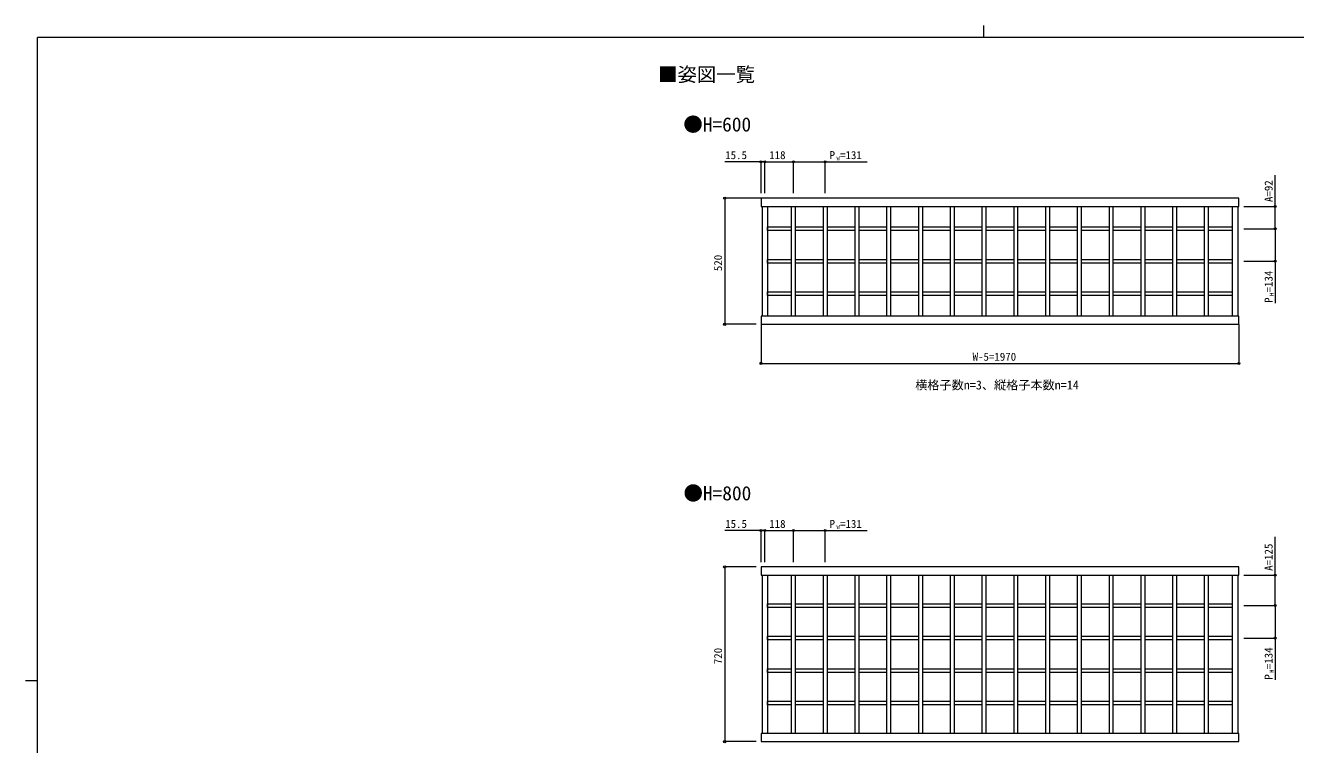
# Model space of a CAD drawing. Units: millimetres, scale not verified. Extents: x -3890 to 4140, y -2825 to 2898.
# Drawn here: x -3890 to 1347, y -67 to 2898 of the extents above; entities that cross this region are included whole.
import ezdxf
from ezdxf.enums import TextEntityAlignment as Align

# ---------------------------------------------------------------- set-up
doc = ezdxf.new("R2010")
doc.units = ezdxf.units.MM
doc.header["$LTSCALE"] = 10
for name, color, linetype, lineweight in [('0-1_USER1', 3, 'Continuous', 18), ('0-2_YKK_ZWAK', 4, 'Continuous', 9), ('0-4_YKK_12', 6, 'Continuous', 9)]:
    doc.layers.add(name, color=color, linetype=linetype, lineweight=lineweight)
doc.layers.add('0-3_YKK_11', color=3, linetype='Continuous')
doc.styles.add('ＭＳ ゴシック', font='')
doc.styles.get('ＭＳ ゴシック').set_extended_font_data('MS Gothic')

msp = doc.modelspace()

# ---------------------------------------------------------------- linework, layer by layer
at = {"layer": '0-1_USER1'}
for p, q in [((60.01, 2897.5), (60.01, 2847.5)), ((3960.01, 2847.5), (-3839.99, 2847.5)), ((-3839.99, -2452.5), (-3839.99, 2847.5)), ((-3889.99, 197.5), (-3839.99, 197.5))]:
    msp.add_line(p, q, dxfattribs=at)
at = {"layer": '0-2_YKK_ZWAK'}
for p, q in [((-852.93, 2151.54), (-852.93, 1699.54)), ((-829.93, 2151.54), (-829.93, 1699.54)), ((1086.07, 2151.54), (1086.07, 1699.54)), ((1109.07, 2151.54), (1109.07, 1699.54)), ((-829.93, 2067.04), (-730.93, 2067.04)), ((-715.93, 2067.04), (-599.93, 2067.04)), ((-599.93, 2052.04), (-715.93, 2052.04)), ((-584.93, 2067.04), (-468.93, 2067.04)), ((-468.93, 2052.04), (-584.93, 2052.04)), ((-453.93, 2067.04), (-337.93, 2067.04)), ((-337.93, 2052.04), (-453.93, 2052.04)), ((-322.93, 2067.04), (-206.93, 2067.04)), ((-206.93, 2052.04), (-322.93, 2052.04)), ((-191.93, 2067.04), (-75.93, 2067.04)), ((-75.93, 2052.04), (-191.93, 2052.04)), ((-60.93, 2067.04), (55.07, 2067.04)), ((55.07, 2052.04), (-60.93, 2052.04)), ((70.07, 2067.04), (186.07, 2067.04)), ((186.07, 2052.04), (70.07, 2052.04)), ((201.07, 2067.04), (317.07, 2067.04)), ((317.07, 2052.04), (201.07, 2052.04)), ((332.07, 2067.04), (448.07, 2067.04)), ((448.07, 2052.04), (332.07, 2052.04)), ((463.07, 2067.04), (579.07, 2067.04)), ((579.07, 2052.04), (463.07, 2052.04)), ((594.07, 2067.04), (710.07, 2067.04)), ((710.07, 2052.04), (594.07, 2052.04)), ((725.07, 2067.04), (841.07, 2067.04)), ((841.07, 2052.04), (725.07, 2052.04)), ((856.07, 2067.04), (972.07, 2067.04)), ((972.07, 2052.04), (856.07, 2052.04)), ((987.07, 2067.04), (1086.07, 2067.04)), ((1086.07, 2052.04), (987.07, 2052.04)), ((1086.07, 2067.04), (1086.07, 2052.04)), ((-829.93, 1933.04), (-730.93, 1933.04)), ((-715.93, 1933.04), (-599.93, 1933.04)), ((-599.93, 1918.04), (-715.93, 1918.04)), ((-584.93, 1933.04), (-468.93, 1933.04)), ((-468.93, 1918.04), (-584.93, 1918.04)), ((-453.93, 1933.04), (-337.93, 1933.04)), ((-337.93, 1918.04), (-453.93, 1918.04)), ((-322.93, 1933.04), (-206.93, 1933.04)), ((-206.93, 1918.04), (-322.93, 1918.04)), ((-191.93, 1933.04), (-75.93, 1933.04)), ((-75.93, 1918.04), (-191.93, 1918.04)), ((-60.93, 1933.04), (55.07, 1933.04)), ((55.07, 1918.04), (-60.93, 1918.04)), ((70.07, 1933.04), (186.07, 1933.04)), ((186.07, 1918.04), (70.07, 1918.04)), ((201.07, 1933.04), (317.07, 1933.04)), ((317.07, 1918.04), (201.07, 1918.04)), ((332.07, 1933.04), (448.07, 1933.04)), ((448.07, 1918.04), (332.07, 1918.04)), ((463.07, 1933.04), (579.07, 1933.04)), ((579.07, 1918.04), (463.07, 1918.04)), ((594.07, 1933.04), (710.07, 1933.04)), ((710.07, 1918.04), (594.07, 1918.04)), ((725.07, 1933.04), (841.07, 1933.04)), ((841.07, 1918.04), (725.07, 1918.04)), ((856.07, 1933.04), (972.07, 1933.04)), ((972.07, 1918.04), (856.07, 1918.04)), ((987.07, 1933.04), (1086.07, 1933.04)), ((1086.07, 1918.04), (987.07, 1918.04)), ((1086.07, 1933.04), (1086.07, 1918.04)), ((-829.93, 1799.04), (-730.93, 1799.04)), ((-715.93, 1799.04), (-599.93, 1799.04)), ((-599.93, 1784.04), (-715.93, 1784.04)), ((-584.93, 1799.04), (-468.93, 1799.04)), ((-468.93, 1784.04), (-584.93, 1784.04)), ((-453.93, 1799.04), (-337.93, 1799.04)), ((-337.93, 1784.04), (-453.93, 1784.04)), ((-322.93, 1799.04), (-206.93, 1799.04)), ((-206.93, 1784.04), (-322.93, 1784.04)), ((-191.93, 1799.04), (-75.93, 1799.04)), ((-75.93, 1784.04), (-191.93, 1784.04)), ((-60.93, 1799.04), (55.07, 1799.04)), ((55.07, 1784.04), (-60.93, 1784.04)), ((70.07, 1799.04), (186.07, 1799.04)), ((186.07, 1784.04), (70.07, 1784.04)), ((201.07, 1799.04), (317.07, 1799.04)), ((317.07, 1784.04), (201.07, 1784.04)), ((332.07, 1799.04), (448.07, 1799.04)), ((448.07, 1784.04), (332.07, 1784.04)), ((463.07, 1799.04), (579.07, 1799.04)), ((579.07, 1784.04), (463.07, 1784.04)), ((594.07, 1799.04), (710.07, 1799.04)), ((710.07, 1784.04), (594.07, 1784.04)), ((725.07, 1799.04), (841.07, 1799.04)), ((841.07, 1784.04), (725.07, 1784.04)), ((856.07, 1799.04), (972.07, 1799.04)), ((972.07, 1784.04), (856.07, 1784.04)), ((987.07, 1799.04), (1086.07, 1799.04)), ((1086.07, 1784.04), (987.07, 1784.04)), ((1086.07, 1799.04), (1086.07, 1784.04)), ((-852.93, 631.54), (-852.93, -20.46)), ((-829.93, 631.54), (-829.93, -20.46)), ((1086.07, 631.54), (1086.07, -20.46)), ((1109.07, 631.54), (1109.07, -20.46)), ((-829.93, 514.04), (-730.93, 514.04)), ((-715.93, 514.04), (-599.93, 514.04)), ((-599.93, 499.04), (-715.93, 499.04)), ((-584.93, 514.04), (-468.93, 514.04)), ((-468.93, 499.04), (-584.93, 499.04)), ((-453.93, 514.04), (-337.93, 514.04)), ((-337.93, 499.04), (-453.93, 499.04)), ((-322.93, 514.04), (-206.93, 514.04)), ((-206.93, 499.04), (-322.93, 499.04)), ((-191.93, 514.04), (-75.93, 514.04)), ((-75.93, 499.04), (-191.93, 499.04)), ((-60.93, 514.04), (55.07, 514.04)), ((55.07, 499.04), (-60.93, 499.04)), ((70.07, 514.04), (186.07, 514.04)), ((186.07, 499.04), (70.07, 499.04)), ((201.07, 514.04), (317.07, 514.04)), ((317.07, 499.04), (201.07, 499.04)), ((332.07, 514.04), (448.07, 514.04)), ((448.07, 499.04), (332.07, 499.04)), ((463.07, 514.04), (579.07, 514.04)), ((579.07, 499.04), (463.07, 499.04)), ((594.07, 514.04), (710.07, 514.04)), ((710.07, 499.04), (594.07, 499.04)), ((725.07, 514.04), (841.07, 514.04)), ((841.07, 499.04), (725.07, 499.04)), ((856.07, 514.04), (972.07, 514.04)), ((972.07, 499.04), (856.07, 499.04)), ((987.07, 514.04), (1086.07, 514.04)), ((1086.07, 499.04), (987.07, 499.04)), ((1086.07, 511.54), (1086.07, 501.54)), ((1086.07, 446.04), (1086.07, 436.04)), ((-829.93, 380.04), (-730.93, 380.04)), ((-715.93, 380.04), (-599.93, 380.04)), ((-584.93, 380.04), (-468.93, 380.04)), ((-453.93, 380.04), (-337.93, 380.04)), ((-322.93, 380.04), (-206.93, 380.04)), ((-191.93, 380.04), (-75.93, 380.04)), ((-60.93, 380.04), (55.07, 380.04)), ((70.07, 380.04), (186.07, 380.04)), ((201.07, 380.04), (317.07, 380.04)), ((332.07, 380.04), (448.07, 380.04)), ((463.07, 380.04), (579.07, 380.04)), ((594.07, 380.04), (710.07, 380.04)), ((725.07, 380.04), (841.07, 380.04)), ((856.07, 380.04), (972.07, 380.04)), ((987.07, 380.04), (1086.07, 380.04)), ((1086.07, 377.54), (1086.07, 367.54)), ((-599.93, 365.04), (-715.93, 365.04)), ((-468.93, 365.04), (-584.93, 365.04)), ((-337.93, 365.04), (-453.93, 365.04)), ((-206.93, 365.04), (-322.93, 365.04)), ((-75.93, 365.04), (-191.93, 365.04)), ((55.07, 365.04), (-60.93, 365.04)), ((186.07, 365.04), (70.07, 365.04)), ((317.07, 365.04), (201.07, 365.04)), ((448.07, 365.04), (332.07, 365.04)), ((579.07, 365.04), (463.07, 365.04)), ((710.07, 365.04), (594.07, 365.04)), ((841.07, 365.04), (725.07, 365.04)), ((972.07, 365.04), (856.07, 365.04)), ((1086.07, 365.04), (987.07, 365.04)), ((1086.07, 312.04), (1086.07, 302.04)), ((-829.93, 246.04), (-730.93, 246.04)), ((-715.93, 246.04), (-599.93, 246.04)), ((-599.93, 231.04), (-715.93, 231.04)), ((-584.93, 246.04), (-468.93, 246.04)), ((-468.93, 231.04), (-584.93, 231.04)), ((-453.93, 246.04), (-337.93, 246.04)), ((-337.93, 231.04), (-453.93, 231.04)), ((-322.93, 246.04), (-206.93, 246.04)), ((-206.93, 231.04), (-322.93, 231.04)), ((-191.93, 246.04), (-75.93, 246.04)), ((-75.93, 231.04), (-191.93, 231.04)), ((-60.93, 246.04), (55.07, 246.04)), ((55.07, 231.04), (-60.93, 231.04)), ((70.07, 246.04), (186.07, 246.04)), ((186.07, 231.04), (70.07, 231.04)), ((201.07, 246.04), (317.07, 246.04)), ((317.07, 231.04), (201.07, 231.04)), ((332.07, 246.04), (448.07, 246.04)), ((448.07, 231.04), (332.07, 231.04)), ((463.07, 246.04), (579.07, 246.04)), ((579.07, 231.04), (463.07, 231.04)), ((594.07, 246.04), (710.07, 246.04)), ((710.07, 231.04), (594.07, 231.04)), ((725.07, 246.04), (841.07, 246.04)), ((841.07, 231.04), (725.07, 231.04)), ((856.07, 246.04), (972.07, 246.04)), ((972.07, 231.04), (856.07, 231.04)), ((987.07, 246.04), (1086.07, 246.04)), ((1086.07, 231.04), (987.07, 231.04)), ((1086.07, 243.54), (1086.07, 233.54)), ((1086.07, 178.04), (1086.07, 168.04)), ((-829.93, 112.04), (-730.93, 112.04)), ((-715.93, 112.04), (-599.93, 112.04)), ((-584.93, 112.04), (-468.93, 112.04)), ((-453.93, 112.04), (-337.93, 112.04)), ((-322.93, 112.04), (-206.93, 112.04)), ((-191.93, 112.04), (-75.93, 112.04)), ((-60.93, 112.04), (55.07, 112.04)), ((70.07, 112.04), (186.07, 112.04)), ((201.07, 112.04), (317.07, 112.04)), ((332.07, 112.04), (448.07, 112.04)), ((463.07, 112.04), (579.07, 112.04)), ((594.07, 112.04), (710.07, 112.04)), ((725.07, 112.04), (841.07, 112.04)), ((856.07, 112.04), (972.07, 112.04)), ((987.07, 112.04), (1086.07, 112.04)), ((1086.07, 109.54), (1086.07, 99.54)), ((-599.93, 97.04), (-715.93, 97.04)), ((-468.93, 97.04), (-584.93, 97.04)), ((-337.93, 97.04), (-453.93, 97.04)), ((-206.93, 97.04), (-322.93, 97.04)), ((-75.93, 97.04), (-191.93, 97.04)), ((55.07, 97.04), (-60.93, 97.04)), ((186.07, 97.04), (70.07, 97.04)), ((317.07, 97.04), (201.07, 97.04)), ((448.07, 97.04), (332.07, 97.04)), ((579.07, 97.04), (463.07, 97.04)), ((710.07, 97.04), (594.07, 97.04)), ((841.07, 97.04), (725.07, 97.04)), ((972.07, 97.04), (856.07, 97.04)), ((1086.07, 97.04), (987.07, 97.04)), ((1086.07, 44.04), (1086.07, 34.04))]:
    msp.add_line(p, q, dxfattribs=at)
for points in [[(-856.93, 2151.54), (1113.07, 2151.54), (1113.07, 2185.54), (-856.93, 2185.54)], [(-715.93, 1699.54), (-730.93, 1699.54), (-730.93, 2151.54), (-715.93, 2151.54)], [(-584.93, 1699.54), (-599.93, 1699.54), (-599.93, 2151.54), (-584.93, 2151.54)], [(-453.93, 1699.54), (-468.93, 1699.54), (-468.93, 2151.54), (-453.93, 2151.54)], [(-322.93, 1699.54), (-337.93, 1699.54), (-337.93, 2151.54), (-322.93, 2151.54)], [(-191.93, 1699.54), (-206.93, 1699.54), (-206.93, 2151.54), (-191.93, 2151.54)], [(-60.93, 1699.54), (-75.93, 1699.54), (-75.93, 2151.54), (-60.93, 2151.54)], [(70.07, 1699.54), (55.07, 1699.54), (55.07, 2151.54), (70.07, 2151.54)], [(201.07, 1699.54), (186.07, 1699.54), (186.07, 2151.54), (201.07, 2151.54)], [(332.07, 1699.54), (317.07, 1699.54), (317.07, 2151.54), (332.07, 2151.54)], [(463.07, 1699.54), (448.07, 1699.54), (448.07, 2151.54), (463.07, 2151.54)], [(594.07, 1699.54), (579.07, 1699.54), (579.07, 2151.54), (594.07, 2151.54)], [(725.07, 1699.54), (710.07, 1699.54), (710.07, 2151.54), (725.07, 2151.54)], [(856.07, 1699.54), (841.07, 1699.54), (841.07, 2151.54), (856.07, 2151.54)], [(987.07, 1699.54), (972.07, 1699.54), (972.07, 2151.54), (987.07, 2151.54)], [(-856.93, 1665.54), (1113.07, 1665.54), (1113.07, 1699.54), (-856.93, 1699.54)], [(-856.93, 631.54), (1113.07, 631.54), (1113.07, 665.54), (-856.93, 665.54)], [(-715.93, -20.46), (-730.93, -20.46), (-730.93, 631.54), (-715.93, 631.54)], [(-584.93, -20.46), (-599.93, -20.46), (-599.93, 631.54), (-584.93, 631.54)], [(-453.93, -20.46), (-468.93, -20.46), (-468.93, 631.54), (-453.93, 631.54)], [(-322.93, -20.46), (-337.93, -20.46), (-337.93, 631.54), (-322.93, 631.54)], [(-191.93, -20.46), (-206.93, -20.46), (-206.93, 631.54), (-191.93, 631.54)], [(-60.93, -20.46), (-75.93, -20.46), (-75.93, 631.54), (-60.93, 631.54)], [(70.07, -20.46), (55.07, -20.46), (55.07, 631.54), (70.07, 631.54)], [(201.07, -20.46), (186.07, -20.46), (186.07, 631.54), (201.07, 631.54)], [(332.07, -20.46), (317.07, -20.46), (317.07, 631.54), (332.07, 631.54)], [(463.07, -20.46), (448.07, -20.46), (448.07, 631.54), (463.07, 631.54)], [(594.07, -20.46), (579.07, -20.46), (579.07, 631.54), (594.07, 631.54)], [(725.07, -20.46), (710.07, -20.46), (710.07, 631.54), (725.07, 631.54)], [(856.07, -20.46), (841.07, -20.46), (841.07, 631.54), (856.07, 631.54)], [(987.07, -20.46), (972.07, -20.46), (972.07, 631.54), (987.07, 631.54)], [(-856.93, -54.46), (1113.07, -54.46), (1113.07, -20.46), (-856.93, -20.46)]]:
    msp.add_lwpolyline(points, close=True, dxfattribs=at)
for points in [[(-730.93, 2052.04), (-829.93, 2052.04), (-829.93, 2067.04)], [(-730.93, 1918.04), (-829.93, 1918.04), (-829.93, 1933.04)], [(-730.93, 1784.04), (-829.93, 1784.04), (-829.93, 1799.04)], [(-730.93, 499.04), (-829.93, 499.04), (-829.93, 514.04)], [(-730.93, 365.04), (-829.93, 365.04), (-829.93, 380.04)], [(-730.93, 231.04), (-829.93, 231.04), (-829.93, 246.04)], [(-730.93, 97.04), (-829.93, 97.04), (-829.93, 112.04)]]:
    msp.add_lwpolyline(points, dxfattribs=at)
at = {"layer": '0-4_YKK_12'}
for p, q in [((-856.93, 2205.54), (-856.93, 2336.54)), ((-841.43, 2205.54), (-841.43, 2336.54)), ((-841.43, 2205.54), (-841.43, 2336.54)), ((-841.43, 2335.54), (-723.43, 2335.54)), ((-723.43, 2205.54), (-723.43, 2336.54)), ((-723.43, 2205.54), (-723.43, 2336.54)), ((-592.43, 2205.54), (-592.43, 2336.54)), ((-857.93, 2185.54), (-1007.93, 2185.54)), ((-1006.93, 2185.54), (-1006.93, 1665.54)), ((1133.07, 2151.54), (1264.07, 2151.54)), ((1133.07, 2059.54), (1264.07, 2059.54)), ((1133.07, 2059.54), (1264.07, 2059.54)), ((1133.07, 1925.54), (1264.07, 1925.54)), ((-876.93, 1665.54), (-1007.93, 1665.54)), ((-856.93, 1664.54), (-856.93, 1503.54)), ((1113.07, 1664.54), (1113.07, 1503.54)), ((-856.93, 1504.54), (1113.07, 1504.54)), ((-856.93, 685.54), (-856.93, 816.54)), ((-841.43, 685.54), (-841.43, 816.54)), ((-841.43, 685.54), (-841.43, 816.54)), ((-841.43, 815.54), (-723.43, 815.54)), ((-723.43, 685.54), (-723.43, 816.54)), ((-723.43, 685.54), (-723.43, 816.54)), ((-592.43, 685.54), (-592.43, 816.54)), ((-876.93, 665.54), (-1007.93, 665.54)), ((-1006.93, 665.54), (-1006.93, -54.46)), ((1133.07, 631.54), (1264.07, 631.54)), ((1133.07, 506.54), (1264.07, 506.54)), ((1133.07, 506.54), (1264.07, 506.54)), ((1133.07, 372.54), (1264.07, 372.54)), ((-876.93, -54.46), (-1007.93, -54.46))]:
    msp.add_line(p, q, dxfattribs=at)
for points in [[(-841.43, 2335.54), (-856.93, 2335.54), (-1005.73, 2335.54)], [(-723.43, 2335.54), (-592.43, 2335.54), (-419.83, 2335.54)], [(1263.07, 2059.54), (1263.07, 2151.54), (1263.07, 2280.94)], [(1263.07, 2059.54), (1263.07, 1925.54), (1263.07, 1752.94)], [(-841.43, 815.54), (-856.93, 815.54), (-1005.73, 815.54)], [(-723.43, 815.54), (-592.43, 815.54), (-419.83, 815.54)], [(1263.07, 506.54), (1263.07, 631.54), (1263.07, 789.74)], [(1263.07, 506.54), (1263.07, 372.54), (1263.07, 199.94)]]:
    msp.add_lwpolyline(points, dxfattribs=at)
for centre in [(-856.93, 2335.54), (-841.43, 2335.54), (-841.43, 2335.54), (-723.43, 2335.54), (-723.43, 2335.54), (-592.43, 2335.54), (-1006.93, 2185.54), (1263.07, 2151.54), (1263.07, 2059.54), (1263.07, 2059.54), (1263.07, 1925.54), (-1006.93, 1665.54), (-856.93, 1504.54), (1113.07, 1504.54), (-856.93, 815.54), (-841.43, 815.54), (-841.43, 815.54), (-723.43, 815.54), (-723.43, 815.54), (-592.43, 815.54), (-1006.93, 665.54), (1263.07, 631.54), (1263.07, 506.54), (1263.07, 506.54), (1263.07, 372.54), (-1006.93, -54.46)]:
    msp.add_circle(centre, 4.25, dxfattribs=at)

# ---------------------------------------------------------------- texts
at = {"layer": '0-3_YKK_11', "style": 'ＭＳ ゴシック'}
for s, height, p in [('■姿図一覧', 58.65, (-1281.53, 2648.4)), ('●H=600', 58.65, (-1177.26, 2442.51)), ('横格子数n=3、縦格子本数n=14', 36.66, (-221.22, 1386.06)), ('●H=800', 58.65, (-1176.59, 922.49))]:
    msp.add_text(s, height=height, dxfattribs=at).set_placement(p, align=Align.BOTTOM_LEFT)
at = {"layer": '0-4_YKK_12', "style": 'ＭＳ ゴシック'}
for s, height, p in [('15.5', 32.99, (-1004.73, 2336.54)), ('118', 32.99, (-823.23, 2336.54)), ('P', 32.99, (-574.43, 2336.54)), ('W', 16.5, (-545.63, 2336.54)), ('=131', 32.99, (-531.23, 2336.54)), ('W-5=1970', 32.99, (15.27, 1505.54)), ('15.5', 32.99, (-1004.73, 816.54)), ('118', 32.99, (-823.23, 816.54)), ('P', 32.99, (-574.43, 816.54)), ('W', 16.5, (-545.63, 816.54)), ('=131', 32.99, (-531.23, 816.54))]:
    msp.add_text(s, height=height, dxfattribs=at).set_placement(p, align=Align.BOTTOM_LEFT)
for s, height, p in [('A=92', 32.99, (1262.07, 2169.54)), ('520', 32.99, (-1007.93, 1884.74)), ('=134', 32.99, (1262.07, 1797.14)), ('H', 16.5, (1262.07, 1782.74)), ('P', 32.99, (1262.07, 1753.94)), ('A=125', 32.99, (1262.07, 649.54)), ('720', 32.99, (-1007.93, 264.74)), ('=134', 32.99, (1262.07, 244.14)), ('P', 32.99, (1262.07, 200.94)), ('H', 16.5, (1262.07, 229.74))]:
    msp.add_text(s, height=height, rotation=90, dxfattribs=at).set_placement(p, align=Align.BOTTOM_LEFT)

doc.saveas('drawing.dxf')
